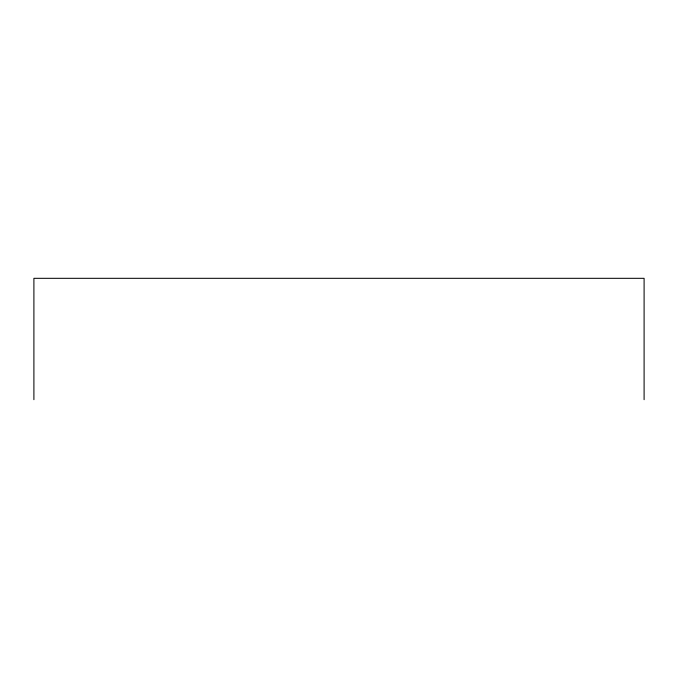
<?xml version="1.0" encoding="UTF-8"?>
<svg xmlns="http://www.w3.org/2000/svg" width="678" height="678" viewBox="0 0 678 678"><rect width="100%" height="100%" fill="white"/><g stroke="black" fill="none" stroke-linecap="round" stroke-linejoin="round"><path stroke-width="1.02" d="M644.1 399.681L644.1 278.319L33.9 278.319L33.9 399.681"/></g></svg>
